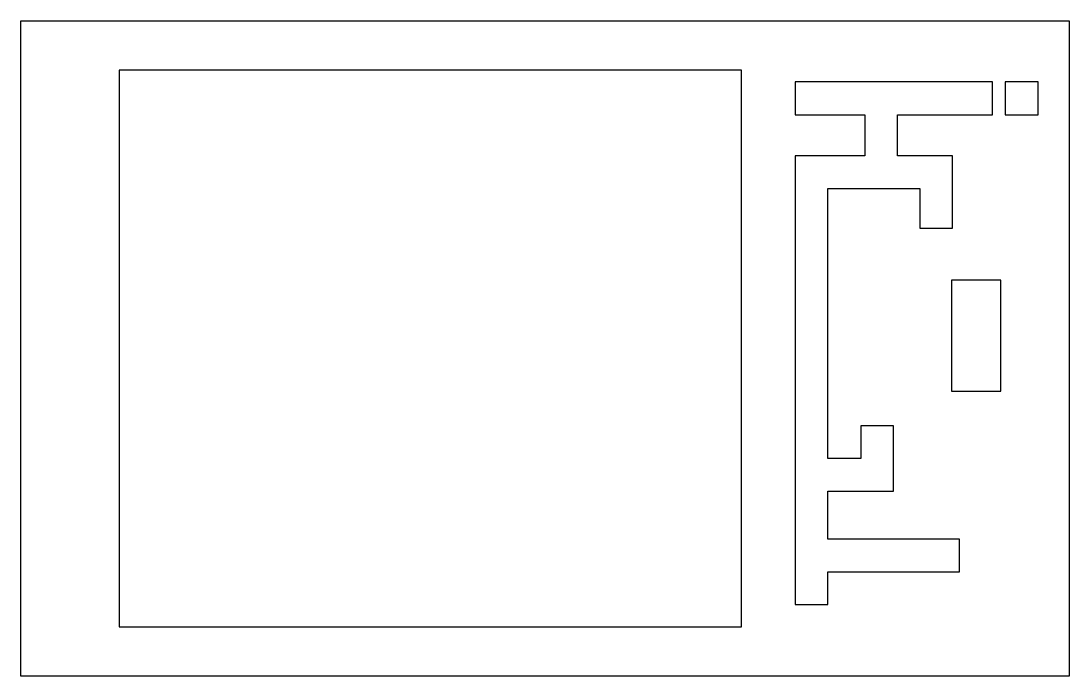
# Model space of a CAD drawing. Header units: inches. Extents: x -8 to 0, y -5 to 0.
import ezdxf

# ---------------------------------------------------------------- set-up
doc = ezdxf.new("R2010")
doc.units = ezdxf.units.IN
doc.layers.get('0').update_dxf_attribs({"linetype": 'CONTINUOUS'})

msp = doc.modelspace()

# ---------------------------------------------------------------- linework, layer by layer
for points in [[(0, 0), (0, -5), (-8, -5), (-8, 0)], [(-2.5, -4.625), (-2.5, -0.375), (-7.25, -0.375), (-7.25, -4.625)], [(-1.84, -1.2784), (-1.1392, -1.2784), (-1.1392, -1.5808), (-0.8892, -1.5808), (-0.8892, -1.0284), (-1.3088, -1.0284), (-1.3088, -0.7154), (-0.5847, -0.7154), (-0.5847, -0.4654), (-2.09, -0.4654), (-2.09, -0.7154), (-1.5588, -0.7154), (-1.5588, -1.0284), (-2.09, -1.0284), (-2.09, -4.4544), (-1.84, -4.4544), (-1.84, -4.2044), (-0.8367, -4.2044), (-0.8367, -3.9544), (-1.84, -3.9544), (-1.84, -3.5896), (-1.34, -3.5896), (-1.34, -3.0896), (-1.59, -3.0896), (-1.59, -3.3396), (-1.84, -3.3396)], [(-0.2366, -0.4654), (-0.4866, -0.4654), (-0.4866, -0.7154), (-0.2366, -0.7154)], [(-0.5217, -2.825), (-0.5217, -1.9778), (-0.8967, -1.9778), (-0.8967, -2.825)]]:
    msp.add_lwpolyline(points, close=True)

doc.saveas('drawing.dxf')
